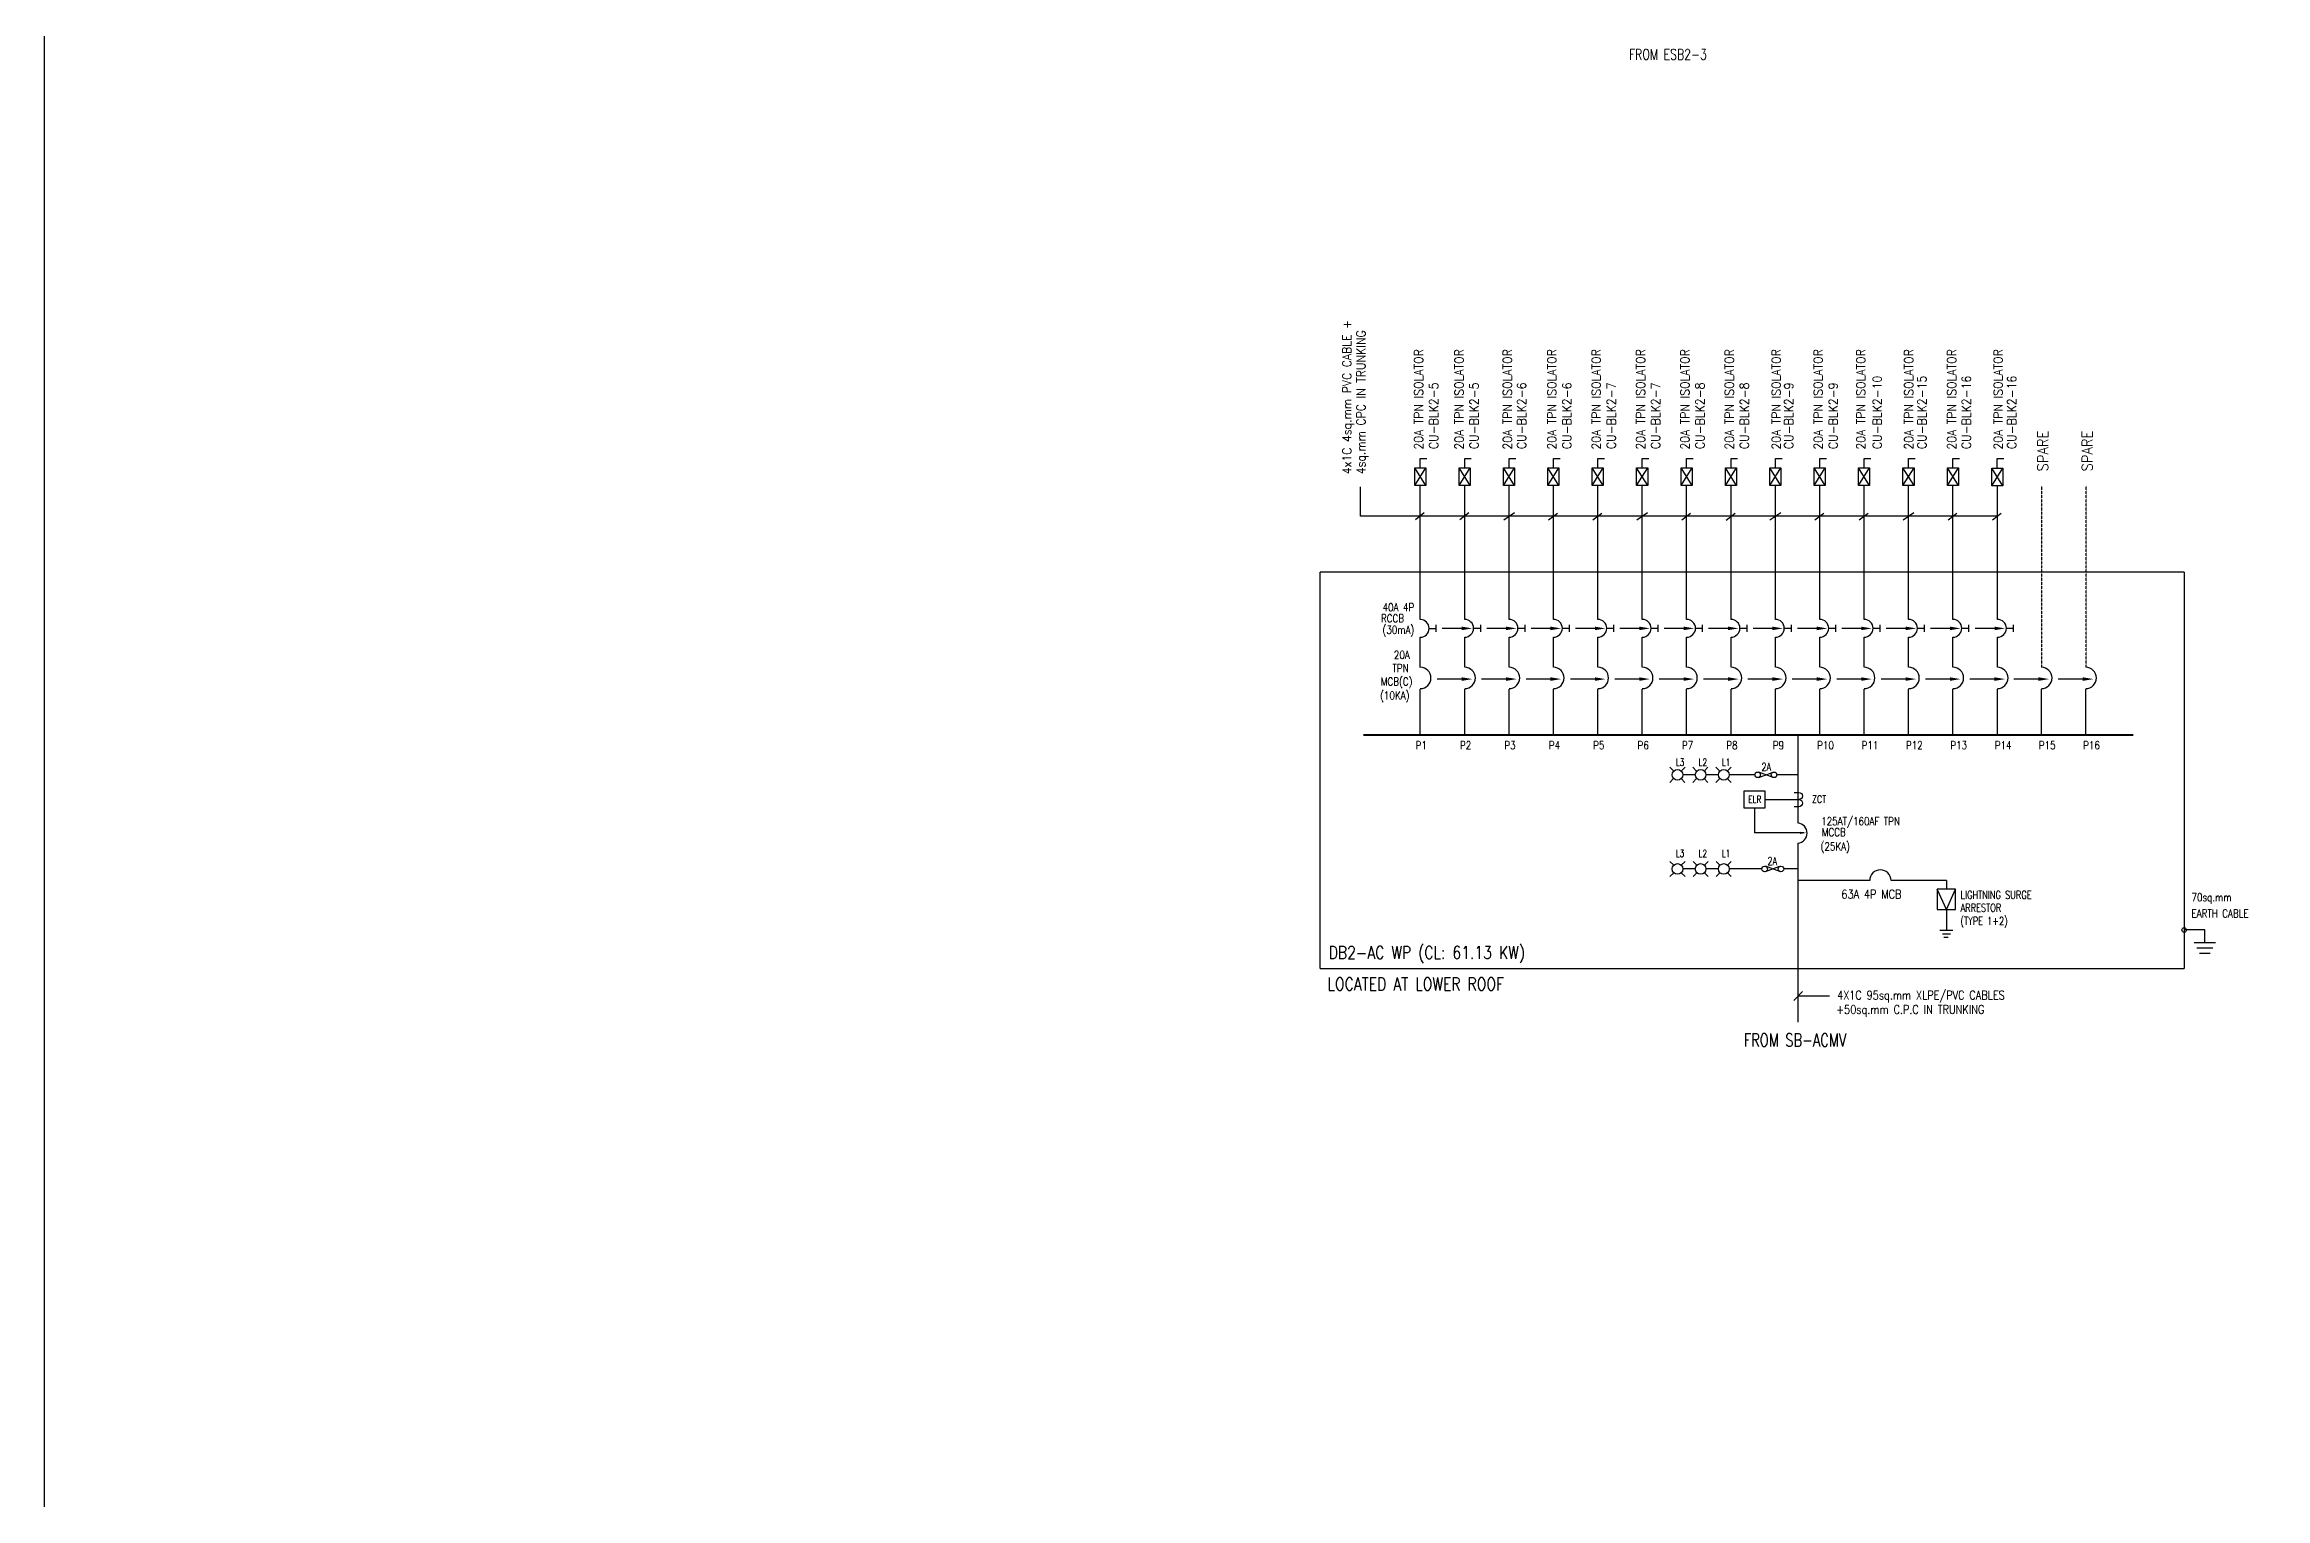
# Model space of a CAD drawing. Header units: millimetres. Extents: x 1219726 to 1461601, y 256790 to 556099.
# Drawn here: x 1219726 to 1282177, y 297673 to 338555 of the extents above; entities that cross this region are included whole.
import ezdxf
from ezdxf.enums import TextEntityAlignment as Align

# ---------------------------------------------------------------- set-up
doc = ezdxf.new("R2010")
doc.units = ezdxf.units.MM
doc.header["$LTSCALE"] = 0.01
doc.linetypes.add('DASHED', pattern=[19.05, 12.7, -6.35])
for name, color, linetype in [('0-DIM', 7, 'Continuous'), ('E-_ELEC----_E-', 3, 'Continuous'), ('E-_ELECSYBL_R-_N_ES9', 7, 'Continuous'), ('ME-SLD', 7, 'Continuous')]:
    doc.layers.add(name, color=color, linetype=linetype)
doc.styles.add('100', font='romans.shx', dxfattribs={"width": 0.8, "height": 250})
doc.styles.add('A2', font='SIMPLEX.shx', dxfattribs={"width": 0.95, "height": 190})
doc.styles.add('PwNote', font='Romans.shx', dxfattribs={"width": 0.75, "bigfont": 'Special.shx'})
doc.styles.add('ROMANS', font='romans', dxfattribs={"width": 0.75})
doc.styles.add('SIMPLEX', font='simplex.shx', dxfattribs={"width": 0.65})
doc.linetypes.add('communication_line', pattern='A,0.25,-0.2,0.25,-0.2,0.25,-0.2,0.25,-0.2,["C",Standard,S=0.1,R=0,X=-0.1,Y=-0.05],-0.075', length=1.875)

# ---------------------------------------------------------------- blocks, each defined once
blk = doc.blocks.new('ELEC0333')
at = {"layer": 'E-_ELECSYBL_R-_N_ES9'}
blk.add_lwpolyline([(-1.3, 2), (0, 2, -1), (0, 0, -1), (0, -2), (-1.3, -2)], format="xyb", dxfattribs=at)
blk = doc.blocks.new('ELEC0302')
at = {"color": 0}
blk.add_arc((20, 0), 300, 275.73917, 84.26083, dxfattribs=at)
blk = doc.blocks.new('32A ISOL')
at = {"color": 7}
for p, q in [((1273230, 326148, -8139), (1273541, 326645, -8139)), ((1273541, 326148, -8139), (1273230, 326645, -8139))]:
    blk.add_line(p, q, dxfattribs=at)
at = {"color": 7, "ltscale": 1.5, "elevation": -8139}
blk.add_lwpolyline([(1273230, 326645), (1273541, 326645), (1273541, 326148), (1273230, 326148)], close=True, dxfattribs=at)
blk.add_lwpolyline([(1273387, 326645), (1273387, 326913), (1273573, 326913)], dxfattribs=at)

msp = doc.modelspace()

# ---------------------------------------------------------------- linework, layer by layer
for p, q in [((1258410, 322387, -8139), (1258410, 326148, -8139)), ((1259659, 322390, -8139), (1259659, 326151, -8139)), ((1260907, 322390, -8139), (1260907, 326151, -8139)), ((1262155, 322390, -8139), (1262155, 326151, -8139)), ((1263403, 322390, -8139), (1263403, 326151, -8139)), ((1264651, 322390, -8139), (1264651, 326151, -8139)), ((1265899, 322390, -8139), (1265899, 326151, -8139)), ((1267147, 322390, -8139), (1267147, 326151, -8139)), ((1268395, 322390, -8139), (1268395, 326151, -8139)), ((1269643, 322390, -8139), (1269643, 326151, -8139)), ((1270891, 322390, -8139), (1270891, 326151, -8139)), ((1272139, 322390, -8139), (1272139, 326151, -8139)), ((1273387, 322390, -8139), (1273387, 326151, -8139)), ((1274640, 322390, -8139), (1274640, 326151, -8139)), ((1258272, 325199, 0), (1258524, 325391, 0)), ((1259520, 325199, -8139), (1259772, 325391, -8139)), ((1260755, 325190, -8139), (1261057, 325399, -8139)), ((1262016, 325189, 0), (1262268, 325381, 0)), ((1263264, 325189, -8139), (1263516, 325381, -8139)), ((1264499, 325190, -8139), (1264801, 325399, -8139)), ((1265760, 325189, 0), (1266012, 325381, 0)), ((1267008, 325180, -8139), (1267260, 325372, -8139)), ((1268243, 325190, -8139), (1268545, 325399, -8139)), ((1269504, 325189, 0), (1269756, 325381, 0)), ((1270752, 325189, -8139), (1271004, 325381, -8139)), ((1271987, 325190, -8139), (1272288, 325399, -8139)), ((1273248, 325189, 0), (1273500, 325381, 0)), ((1274495, 325189, 0), (1274747, 325381, 0)), ((1258410, 321042, -8139), (1258410, 321887, -8139)), ((1258660, 322137, -8139), (1258860, 322137, -8139)), ((1258860, 322037, -8139), (1258860, 322237, -8139)), ((1259659, 321045, -8139), (1259659, 321890, -8139)), ((1259909, 322140, -8139), (1260109, 322140, -8139)), ((1260109, 322040, -8139), (1260109, 322240, -8139)), ((1260907, 321045, -8139), (1260907, 321890, -8139)), ((1261157, 322140, -8139), (1261357, 322140, -8139)), ((1261357, 322040, -8139), (1261357, 322240, -8139)), ((1262155, 321045, -8139), (1262155, 321890, -8139)), ((1262405, 322140, -8139), (1262605, 322140, -8139)), ((1262605, 322040, -8139), (1262605, 322240, -8139)), ((1263403, 321045, -8139), (1263403, 321890, -8139)), ((1263653, 322140, -8139), (1263853, 322140, -8139)), ((1263853, 322040, -8139), (1263853, 322240, -8139)), ((1264651, 321045, -8139), (1264651, 321890, -8139)), ((1264901, 322140, -8139), (1265101, 322140, -8139)), ((1265101, 322040, -8139), (1265101, 322240, -8139)), ((1265899, 321045, -8139), (1265899, 321890, -8139)), ((1266149, 322140, -8139), (1266349, 322140, -8139)), ((1266349, 322040, -8139), (1266349, 322240, -8139)), ((1267147, 321045, -8139), (1267147, 321890, -8139)), ((1267397, 322140, -8139), (1267597, 322140, -8139)), ((1267597, 322040, -8139), (1267597, 322240, -8139)), ((1268395, 321045, -8139), (1268395, 321890, -8139)), ((1268645, 322140, -8139), (1268845, 322140, -8139)), ((1268845, 322040, -8139), (1268845, 322240, -8139)), ((1269643, 321045, -8139), (1269643, 321890, -8139)), ((1269893, 322140, -8139), (1270093, 322140, -8139)), ((1270093, 322040, -8139), (1270093, 322240, -8139)), ((1270891, 321045, -8139), (1270891, 321890, -8139)), ((1271141, 322140, -8139), (1271341, 322140, -8139)), ((1271341, 322040, -8139), (1271341, 322240, -8139)), ((1272139, 321045, -8139), (1272139, 321890, -8139)), ((1272389, 322140, -8139), (1272589, 322140, -8139)), ((1272589, 322040, -8139), (1272589, 322240, -8139)), ((1273387, 321045, -8139), (1273387, 321890, -8139)), ((1273637, 322140, -8139), (1273837, 322140, -8139)), ((1273837, 322040, -8139), (1273837, 322240, -8139)), ((1274640, 321045, -8139), (1274640, 321890, -8139)), ((1274890, 322140, -8139), (1275090, 322140, -8139)), ((1275090, 322040, -8139), (1275090, 322240, -8139)), ((1258411, 319139, -8139), (1258411, 320433, -8139)), ((1259659, 319139, -8139), (1259659, 320433, -8139)), ((1260907, 319139, -8139), (1260907, 320433, -8139)), ((1262155, 319139, -8139), (1262155, 320433, -8139)), ((1263403, 319139, -8139), (1263403, 320433, -8139)), ((1264651, 319139, -8139), (1264651, 320433, -8139)), ((1265899, 319139, -8139), (1265899, 320433, -8139)), ((1267147, 319139, -8139), (1267147, 320433, -8139)), ((1268395, 319139, -8139), (1268395, 320433, -8139)), ((1269643, 319139, -8139), (1269643, 320433, -8139)), ((1270891, 319139, -8139), (1270891, 320433, -8139)), ((1272139, 319139, -8139), (1272139, 320433, -8139)), ((1273387, 319139, -8139), (1273387, 320433, -8139)), ((1274635, 319139, -8139), (1274635, 320433, -8139)), ((1275873, 319139, -8139), (1275873, 320433, -8139)), ((1277121, 319139, -8139), (1277121, 320433, -8139)), ((1269030, 319139, -8139), (1269030, 316667, -8139)), ((1265530, 317914, -8139), (1265424, 317808, -8139)), ((1265537, 318126, -8139), (1265431, 318232, -8139)), ((1265742, 317914, -8139), (1265848, 317808, -8139)), ((1265749, 318126, -8139), (1265855, 318232, -8139)), ((1266140, 318020, -8139), (1265795, 318020, -8139)), ((1266180, 318126, -8139), (1266074, 318232, -8139)), ((1266180, 317914, -8139), (1266074, 317808, -8139)), ((1266392, 318126, -8139), (1266498, 318232, -8139)), ((1266392, 317914, -8139), (1266498, 317808, -8139)), ((1266788, 318020, -8139), (1266443, 318020, -8139)), ((1266830, 318126, -8139), (1266724, 318232, -8139)), ((1266830, 317914, -8139), (1266724, 317808, -8139)), ((1267042, 318126, -8139), (1267148, 318232, -8139)), ((1267042, 317914, -8139), (1267148, 317808, -8139)), ((1267816, 318020, -8139), (1267093, 318020, -8139)), ((1267925, 317945, -8139), (1268331, 318095, -8139)), ((1268329, 317946, -8139), (1267926, 318094, -8139)), ((1269030, 318020, -8139), (1268437, 318020, -8139)), ((1268106, 317325, -8139), (1269055, 317325, -8139)), ((1267805, 317093, -8139), (1267805, 316388, -8139)), ((1269196, 316388, -8139), (1267805, 316388, -8139)), ((1265537, 315480, -19765), (1265431, 315586, -19765)), ((1265749, 315480, -19765), (1265855, 315586, -19765)), ((1266187, 315480, -19765), (1266081, 315586, -19765)), ((1266399, 315480, -19765), (1266505, 315586, -19765)), ((1266837, 315480, -19765), (1266731, 315586, -19765)), ((1267049, 315480, -19765), (1267155, 315586, -19765)), ((1268118, 315299, -19765), (1268524, 315449, -19765)), ((1268523, 315300, -19765), (1268120, 315448, -19765)), ((1265537, 315268, -19765), (1265431, 315162, -19765)), ((1265749, 315268, -19765), (1265855, 315162, -19765)), ((1266143, 315374, -19765), (1265793, 315374, -19765)), ((1266187, 315268, -19765), (1266081, 315162, -19765)), ((1266399, 315268, -19765), (1266505, 315162, -19765)), ((1266793, 315374, -19765), (1266443, 315374, -19765)), ((1266837, 315268, -19765), (1266731, 315162, -19765)), ((1267049, 315268, -19765), (1267155, 315162, -19765)), ((1268012, 315374, -19765), (1267093, 315374, -19765)), ((1269040, 315374, -19765), (1268630, 315374, -19765)), ((1280470, 313658, -7455), (1279889, 313658, -7455)), ((1280470, 313308, -7455), (1280470, 313658, -7455)), ((1280170, 313308, -7455), (1280770, 313308, -7455)), ((1280245, 313158, -7455), (1280695, 313158, -7455)), ((1280320, 313008, -7455), (1280620, 313008, -7455)), ((1268909, 311674, -31392), (1269159, 311924, -31392)), ((1269916, 311799, -19765), (1269034, 311799, -19765))]:
    msp.add_line(p, q)
at = {"linetype": 'DASHED', "ltscale": 10}
for p, q in [((1275883, 321045, -8139), (1275882, 326148, -8139)), ((1277131, 321045, -8139), (1277130, 326148, -8139))]:
    msp.add_line(p, q, dxfattribs=at)
at = {"ltscale": 1.5}
for p, q in [((1255593, 312574, -8139), (1255593, 323714, -683)), ((1279889, 323714), (1255593, 323714)), ((1279889, 323714), (1279889, 312574, -7455)), ((1255593, 312574), (1279889, 312574, -7455))]:
    msp.add_line(p, q, dxfattribs=at)
at = {"color": 2}
msp.add_lwpolyline([(1219726, 444675), (1439376, 444675), (1439376, 256790), (1219726, 256790)], close=True, dxfattribs=at)
for points, elevation in [([(1274634, 325295), (1256730, 325295), (1256730, 326113)], -8139), ([(1269034, 311064), (1269034, 316101)], -19765)]:
    msp.add_lwpolyline(points, dxfattribs=dict(elevation=elevation))
for points in [[(1259575, 322137), (1259030, 322137)], [(1260823, 322137), (1260278, 322137)], [(1262071, 322137), (1261526, 322137)], [(1263319, 322137), (1262774, 322137)], [(1264567, 322137), (1264022, 322137)], [(1265815, 322137), (1265270, 322137)], [(1267063, 322137), (1266518, 322137)], [(1268311, 322137), (1267766, 322137)], [(1269559, 322137), (1269014, 322137)], [(1270807, 322137), (1270262, 322137)], [(1272055, 322137), (1271510, 322137)], [(1273303, 322137), (1272758, 322137)], [(1274556, 322137), (1274011, 322137)], [(1259575, 320712), (1258887, 320712)], [(1260823, 320712), (1260135, 320712)], [(1262071, 320712), (1261383, 320712)], [(1263319, 320712), (1262631, 320712)], [(1264567, 320712), (1263879, 320712)], [(1265815, 320712), (1265127, 320712)], [(1267063, 320712), (1266375, 320712)], [(1268311, 320712), (1267623, 320712)], [(1269559, 320712), (1268871, 320712)], [(1270807, 320712), (1270119, 320712)], [(1272055, 320712), (1271366, 320712)], [(1273303, 320712), (1272614, 320712)], [(1274551, 320712), (1273862, 320712)], [(1275789, 320712), (1275101, 320712)], [(1277037, 320712), (1276349, 320712)]]:
    msp.add_lwpolyline(points)
at = {"const_width": 50, "elevation": -8139}
msp.add_lwpolyline([(1256806, 319139), (1278460, 319139)], dxfattribs=at)
at = {"elevation": -8139}
msp.add_lwpolyline([(1268105, 317093), (1268105, 317557), (1267505, 317557), (1267505, 317093)], close=True, dxfattribs=at)
for centre, radius in [((1265643, 318020, -8139), 150), ((1266293, 318020, -8139), 150), ((1266943, 318020, -8139), 150), ((1267898, 318020, -8139), 79.2), ((1268357, 318020, -8139), 79.2), ((1265643, 315374, -19765), 150), ((1266293, 315374, -19765), 150), ((1266943, 315374, -19765), 150), ((1268092, 315374, -19765), 79.2), ((1268551, 315374, -19765), 79.2), ((1279889, 313658, -7455), 63.8)]:
    msp.add_circle(centre, radius)
for centre, radius in [((1258410, 322137, -8139), 250), ((1259659, 322140, -8139), 250), ((1260907, 322140, -8139), 250), ((1262155, 322140, -8139), 250), ((1263403, 322140, -8139), 250), ((1264651, 322140, -8139), 250), ((1265899, 322140, -8139), 250), ((1267147, 322140, -8139), 250), ((1268395, 322140, -8139), 250), ((1269643, 322140, -8139), 250), ((1270891, 322140, -8139), 250), ((1272139, 322140, -8139), 250), ((1273387, 322140, -8139), 250), ((1274640, 322140, -8139), 250), ((1258411, 320745, -8139), 300), ((1259659, 320745, -8139), 300), ((1260907, 320745, -8139), 300), ((1262155, 320745, -8139), 300), ((1263403, 320745, -8139), 300), ((1264651, 320745, -8139), 300), ((1265899, 320745, -8139), 300), ((1267147, 320745, -8139), 300), ((1268395, 320745, -8139), 300), ((1269643, 320745, -8139), 300), ((1270891, 320745, -8139), 300), ((1272139, 320745, -8139), 300), ((1273387, 320745, -8139), 300), ((1274635, 320745, -8139), 300), ((1275873, 320745, -8139), 300), ((1277121, 320745, -8139), 300)]:
    msp.add_arc(centre, radius, 270, 90)
at = {"color": 7}
msp.add_arc((1271346, 315049, -19765), 300, 0, 180, dxfattribs=at)
for points in [[(1259575, 322187), (1259875, 322137), (1259575, 322087)], [(1260823, 322187), (1261123, 322137), (1260823, 322087)], [(1262071, 322187), (1262371, 322137), (1262071, 322087)], [(1263319, 322187), (1263619, 322137), (1263319, 322087)], [(1264567, 322187), (1264867, 322137), (1264567, 322087)], [(1265815, 322187), (1266115, 322137), (1265815, 322087)], [(1267063, 322187), (1267363, 322137), (1267063, 322087)], [(1268311, 322187), (1268611, 322137), (1268311, 322087)], [(1269559, 322187), (1269859, 322137), (1269559, 322087)], [(1270807, 322187), (1271107, 322137), (1270807, 322087)], [(1272055, 322187), (1272355, 322137), (1272055, 322087)], [(1273303, 322187), (1273603, 322137), (1273303, 322087)], [(1274556, 322187), (1274856, 322137), (1274556, 322087)], [(1259575, 320762), (1259875, 320712), (1259575, 320662)], [(1260823, 320762), (1261123, 320712), (1260823, 320662)], [(1262071, 320762), (1262371, 320712), (1262071, 320662)], [(1263319, 320762), (1263619, 320712), (1263319, 320662)], [(1264567, 320762), (1264867, 320712), (1264567, 320662)], [(1265815, 320762), (1266115, 320712), (1265815, 320662)], [(1267063, 320762), (1267363, 320712), (1267063, 320662)], [(1268311, 320762), (1268611, 320712), (1268311, 320662)], [(1269559, 320762), (1269859, 320712), (1269559, 320662)], [(1270807, 320762), (1271107, 320712), (1270807, 320662)], [(1272055, 320762), (1272355, 320712), (1272055, 320662)], [(1273303, 320762), (1273603, 320712), (1273303, 320662)], [(1274551, 320762), (1274851, 320712), (1274551, 320662)], [(1275789, 320762), (1276089, 320712), (1275789, 320662)], [(1277037, 320762), (1277337, 320712), (1277037, 320662)], [(1269084, 316419, -8139), (1269084, 316357, -8139), (1269269, 316388, -8139)]]:
    msp.add_solid(points)
at = {"layer": '0-DIM'}
msp.add_line((1273203, 315051, -19765), (1273203, 314806, -19765), dxfattribs=at)
at = {"layer": 'ME-SLD', "color": 7}
for p, q in [((1271046, 315049, -19765), (1269034, 315048, -19765)), ((1273203, 315051, -19765), (1271646, 315050, -19765)), ((1273203, 314235, -19765), (1272943, 314806, -19765)), ((1273203, 314235, -19765), (1273462, 314806, -19765)), ((1273203, 314235, -19765), (1273203, 313649, -19765)), ((1273017, 313649, -19765), (1273388, 313649, -19765)), ((1273091, 313553, -19765), (1273314, 313553, -19765)), ((1273134, 313457, -19765), (1273249, 313457, -19765))]:
    msp.add_line(p, q, dxfattribs=at)
at = {"layer": 'ME-SLD', "elevation": -19765}
msp.add_lwpolyline([(1273462, 314806), (1272943, 314806), (1272943, 314235), (1273462, 314235)], close=True, dxfattribs=at)

# ---------------------------------------------------------------- block references
at = {"xscale": 100, "yscale": 100, "zscale": 100}
msp.add_blockref('ELEC0333', (1269055, 317325, -8139), dxfattribs=at)
at = {"linetype": 'communication_line', "xscale": 0.9525000000008744, "yscale": 0.9525000000008744, "zscale": 0.9525000000008744}
msp.add_blockref('ELEC0302', (1268982, 316382, -8139), dxfattribs=at)
at = {"layer": 'E-_ELEC----_E-', "color": 7}
for p in [(-14977, 3), (-13728, 3), (-12480, 3), (-11232, 3), (-9984, 3), (-8736, 3), (-7488, 3), (-6240, 3), (-4992, 3), (-3744, 3), (-2496, 3), (-1248, 3), (0, 3), (1247, 0)]:
    msp.add_blockref('32A ISOL', p, dxfattribs=at)

# ---------------------------------------------------------------- texts
for s, height, style, width, p in [('FROM ESB2-3 ', 300, 'PwNote', 0.75, (1264278, 338126)), ('L3', 200, 'ROMANS', 0.75, (1265595, 318275, -8139)), ('L2', 200, 'ROMANS', 0.75, (1266237, 318275, -8139)), ('L1', 200, 'ROMANS', 0.75, (1266887, 318275, -8139)), ('(25KA)', 225, '100', 0.8, (1269666, 315895, -19765)), ('MCCB', 225, '100', 0.8, (1269701, 316296, -19765)), ('L3', 200, 'ROMANS', 0.75, (1265595, 315710, -19765)), ('L2', 200, 'ROMANS', 0.75, (1266237, 315710, -19765)), ('L1', 200, 'ROMANS', 0.75, (1266887, 315710, -19765)), ('FROM SB-ACMV', 360, 'PwNote', 0.75, (1267504, 310384, -19765))]:
    msp.add_text(s, height=height, dxfattribs=dict(style=style, width=width)).set_placement(p)
for s, height, rotation, style, width, p in [('4x1C 4sq.mm PVC CABLE +', 250, 90, 'A2', 0.9, (1256471, 326469)), ('4sq.mm CPC IN TRUNKING', 250, 90, 'A2', 0.9, (1256867, 326469)), ('20A TPN ISOLATOR', 250, 90, 'A2', 0.9, (1258489, 327162, -8139)), ('20A TPN ISOLATOR', 250, 90, 'A2', 0.9, (1259625, 327162, -8139)), ('20A TPN ISOLATOR', 250, 90, 'A2', 0.9, (1260985, 327162, -8139)), ('20A TPN ISOLATOR', 250, 90, 'A2', 0.9, (1262233, 327162, -8139)), ('20A TPN ISOLATOR', 250, 90, 'A2', 0.9, (1263481, 327162, -8139)), ('20A TPN ISOLATOR', 250, 90, 'A2', 0.9, (1264729, 327162, -8139)), ('20A TPN ISOLATOR', 250, 90, 'A2', 0.9, (1265977, 327162, -8139)), ('20A TPN ISOLATOR', 250, 90, 'A2', 0.9, (1267225, 327162, -8139)), ('20A TPN ISOLATOR', 250, 90, 'A2', 0.9, (1268542, 327162, -8139)), ('20A TPN ISOLATOR', 250, 90, 'A2', 0.9, (1269721, 327162, -8139)), ('20A TPN ISOLATOR', 250, 90, 'A2', 0.9, (1270921, 327162, -8139)), ('20A TPN ISOLATOR', 250, 90, 'A2', 0.9, (1272270, 327162, -8139)), ('20A TPN ISOLATOR', 250, 90, 'A2', 0.9, (1273476, 327162, -8139)), ('20A TPN ISOLATOR', 250, 90, 'A2', 0.9, (1274782, 327162, -8139)), ('CU-BLK2-10', 250, 90, 'A2', 0.9, (1271382, 327179, -8139)), ('CU-BLK2-15', 250, 90, 'A2', 0.9, (1272640, 327179, -8139)), ('CU-BLK2-16', 250, 90, 'A2', 0.9, (1273888, 327179, -8139)), ('CU-BLK2-16', 250, 90, 'A2', 0.9, (1275165, 327179, -8139)), ('CU-BLK2-5', 250, 90, 'A2', 0.9, (1258912, 327179, -8139)), ('CU-BLK2-5', 250, 90, 'A2', 0.9, (1260048, 327179, -8139)), ('CU-BLK2-6', 250, 90, 'A2', 0.9, (1261385, 327179, -8139)), ('CU-BLK2-6', 250, 90, 'A2', 0.9, (1262656, 327179, -8139)), ('CU-BLK2-7', 250, 90, 'A2', 0.9, (1263904, 327179, -8139)), ('CU-BLK2-7', 250, 90, 'A2', 0.9, (1265152, 327179, -8139)), ('CU-BLK2-8', 250, 90, 'A2', 0.9, (1266400, 327179, -8139)), ('CU-BLK2-8', 250, 90, 'A2', 0.9, (1267648, 327179, -8139)), ('CU-BLK2-9', 250, 90, 'A2', 0.9, (1268896, 327179, -8139)), ('CU-BLK2-9', 250, 90, 'A2', 0.9, (1270144, 327179, -8139)), ('SPARE', 300, 90, 'A2', 0.9, (1276063, 326550, -8139)), ('SPARE', 300, 90, 'A2', 0.9, (1277311, 326550, -8139)), ('TPN', 225, 360, '100', 0.8, (1257628, 320905, -8139)), ('20A', 225, 360, '100', 0.8, (1257668, 321280, -8139)), ('(10KA)', 225, 360, '100', 0.8, (1257281, 320138, -8139)), ('MCB(C)', 225, 360, '100', 0.8, (1257303, 320530, -8139)), ('P1', 225, 360, '100', 0.8, (1258279, 318739, -8139)), ('P2', 225, 360, '100', 0.8, (1259527, 318739, -8139)), ('P3', 225, 360, '100', 0.8, (1260775, 318739, -8139)), ('P4', 225, 360, '100', 0.8, (1262023, 318739, -8139)), ('P5', 225, 360, '100', 0.8, (1263271, 318739, -8139)), ('P6', 225, 360, '100', 0.8, (1264519, 318739, -8139)), ('P7', 225, 360, '100', 0.8, (1265767, 318739, -8139)), ('P8', 225, 360, '100', 0.8, (1267015, 318739, -8139)), ('P9', 225, 360, '100', 0.8, (1268322, 318739, -8139)), ('P10', 225, 360, '100', 0.8, (1269570, 318739, -8139)), ('P11', 225, 360, '100', 0.8, (1270818, 318739, -8139)), ('P12', 225, 360, '100', 0.8, (1272066, 318739, -8139)), ('P13', 225, 360, '100', 0.8, (1273314, 318739, -8139)), ('P14', 225, 360, '100', 0.8, (1274562, 318739, -8139)), ('P15', 225, 360, '100', 0.8, (1275800, 318739, -8139)), ('P16', 225, 360, '100', 0.8, (1277048, 318739, -8139)), ('125AT/160AF TPN', 225, 360, '100', 0.8, (1269683, 316602, -19765)), ('70sq.mm', 225, 360, '100', 0.8, (1280094, 314464, -7455)), ('EARTH CABLE', 225, 360, '100', 0.8, (1280094, 314011, -7455)), ('4X1C 95sq.mm XLPE/PVC CABLES', 250, 360, 'PwNote', 0.8, (1270130, 311701, -8139)), ('+50sq.mm C.P.C IN TRUNKING', 250, 360, 'PwNote', 0.8, (1270104, 311298, -8139))]:
    msp.add_text(s, height=height, rotation=rotation, dxfattribs=dict(style=style, width=width)).set_placement(p)
at = {"width": 0.8}
for s, height, style, p in [('RCCB', 225, '100', (1257630, 322421, -8139)), ('40A 4P ', 225, '100', (1257858, 322730, -8139)), ('(30mA)', 225, '100', (1257796, 322080, -8139)), ('ZCT', 200, 'ROMANS', (1269623, 317335, -8139))]:
    msp.add_text(s, height=height, dxfattribs=dict(at, style=style)).set_placement(p, align=Align.MIDDLE)
at = {"style": 'ROMANS', "width": 0.75}
for s, height, p in [('2A', 225, (1268140, 318131, -8139)), ('ELR', 200, (1267814, 317230, -8139)), ('2A', 225, (1268309, 315485, -19765))]:
    msp.add_text(s, height=height, dxfattribs=at).set_placement(p, align=Align.CENTER)
at = {"ltscale": 1000, "style": 'SIMPLEX', "width": 0.8}
msp.add_text('63A 4P MCB', height=250, dxfattribs=at).set_placement((1270251, 314540, -8139))
at = {"ltscale": 1.5, "style": 'PwNote', "width": 0.8}
for s, p in [('DB2-AC WP (CL: 61.13 KW)', (1255834, 312844)), ('LOCATED AT LOWER ROOF', (1255801, 311959))]:
    msp.add_text(s, height=360, dxfattribs=at).set_placement(p)
at = {"layer": 'ME-SLD', "color": 7, "style": 'ROMANS', "width": 0.75}
for s, p in [('LIGHTNING SURGE', (1273603, 314532, -19765)), ('ARRESTOR', (1273603, 314171, -19765)), ('(TYPE 1+2)', (1273597, 313799, -19765))]:
    msp.add_text(s, height=225, dxfattribs=at).set_placement(p)

doc.saveas('drawing.dxf')
